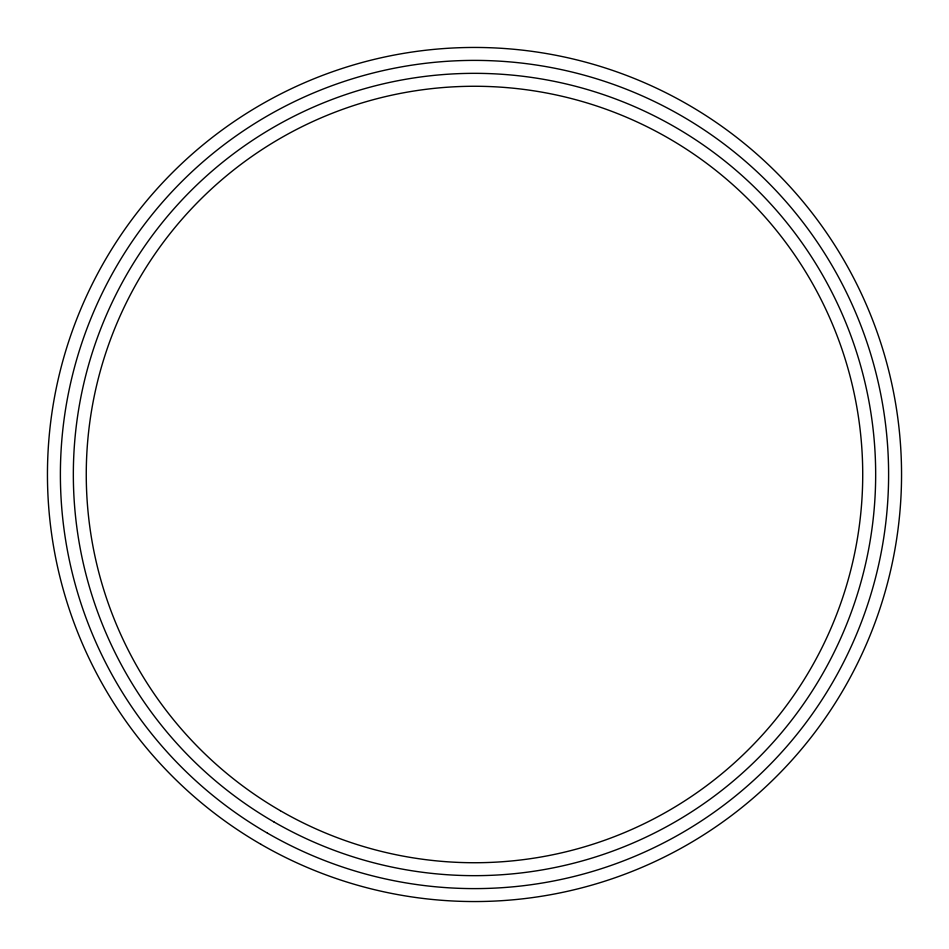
<?xml version="1.0" encoding="UTF-8"?>
<svg xmlns="http://www.w3.org/2000/svg" width="949" height="949" viewBox="0 0 949 949"><rect width="100%" height="100%" fill="white"/><g stroke="black" fill="none" stroke-linecap="round" stroke-linejoin="round"><path stroke-width="1.42" d="M260.975 844.337A427.05 427.05 0 0 0 901.55 474.5A427.05 427.05 0 0 0 260.975 104.663A427.05 427.05 0 0 0 260.975 844.337M280.382 810.719A388.224 388.224 0 0 0 862.724 474.5A388.224 388.224 0 0 0 280.382 138.281A388.224 388.224 0 0 0 280.382 810.719M267.44 833.127A414.108 414.108 0 0 0 888.608 474.5A414.108 414.108 0 0 0 267.44 115.873A414.108 414.108 0 0 0 267.44 833.127M273.917 821.917A401.166 401.166 0 0 0 875.666 474.5A401.166 401.166 0 0 0 273.917 127.083A401.166 401.166 0 0 0 273.917 821.917"/></g></svg>
